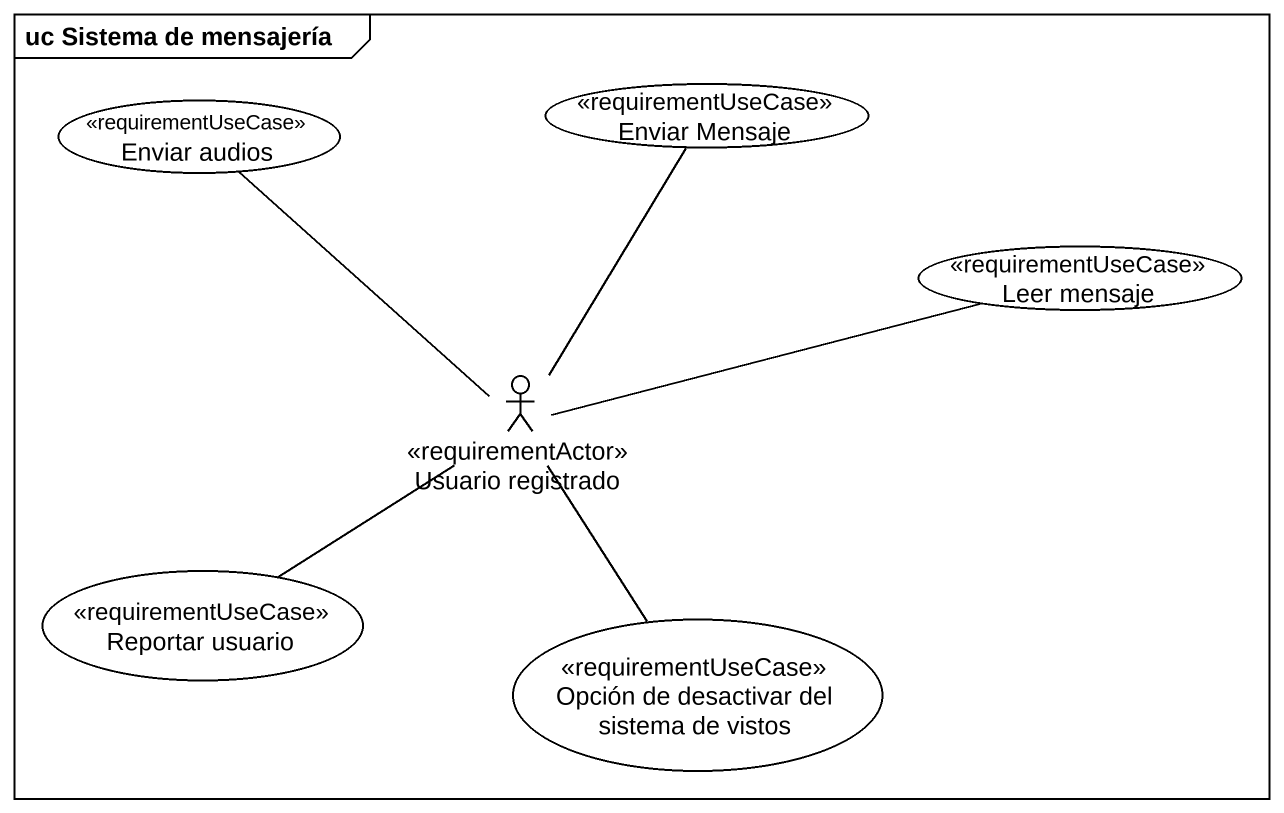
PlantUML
@startuml
mainframe uc Sistema de mensajería
usecase "Enviar Mensaje" as Enviar_Mensaje <<requirementUseCase>>
usecase "Enviar audios" as Enviar_audios <<requirementUseCase>>
usecase "Leer mensaje" as Leer_mensaje <<requirementUseCase>>
actor "Usuario registrado" as Usuario_registrado <<requirementActor>>
usecase "Reportar usuario" as Reportar_usuario <<requirementUseCase>>
usecase "Opción de desactivar del sistema de vistos" as Opción_de_desactivar_del <<requirementUseCase>>
Usuario_registrado -up- Enviar_Mensaje
Usuario_registrado -up- Enviar_audios
Usuario_registrado -right- Leer_mensaje
Usuario_registrado -- Reportar_usuario
Usuario_registrado -- Opción_de_desactivar_del
@enduml
